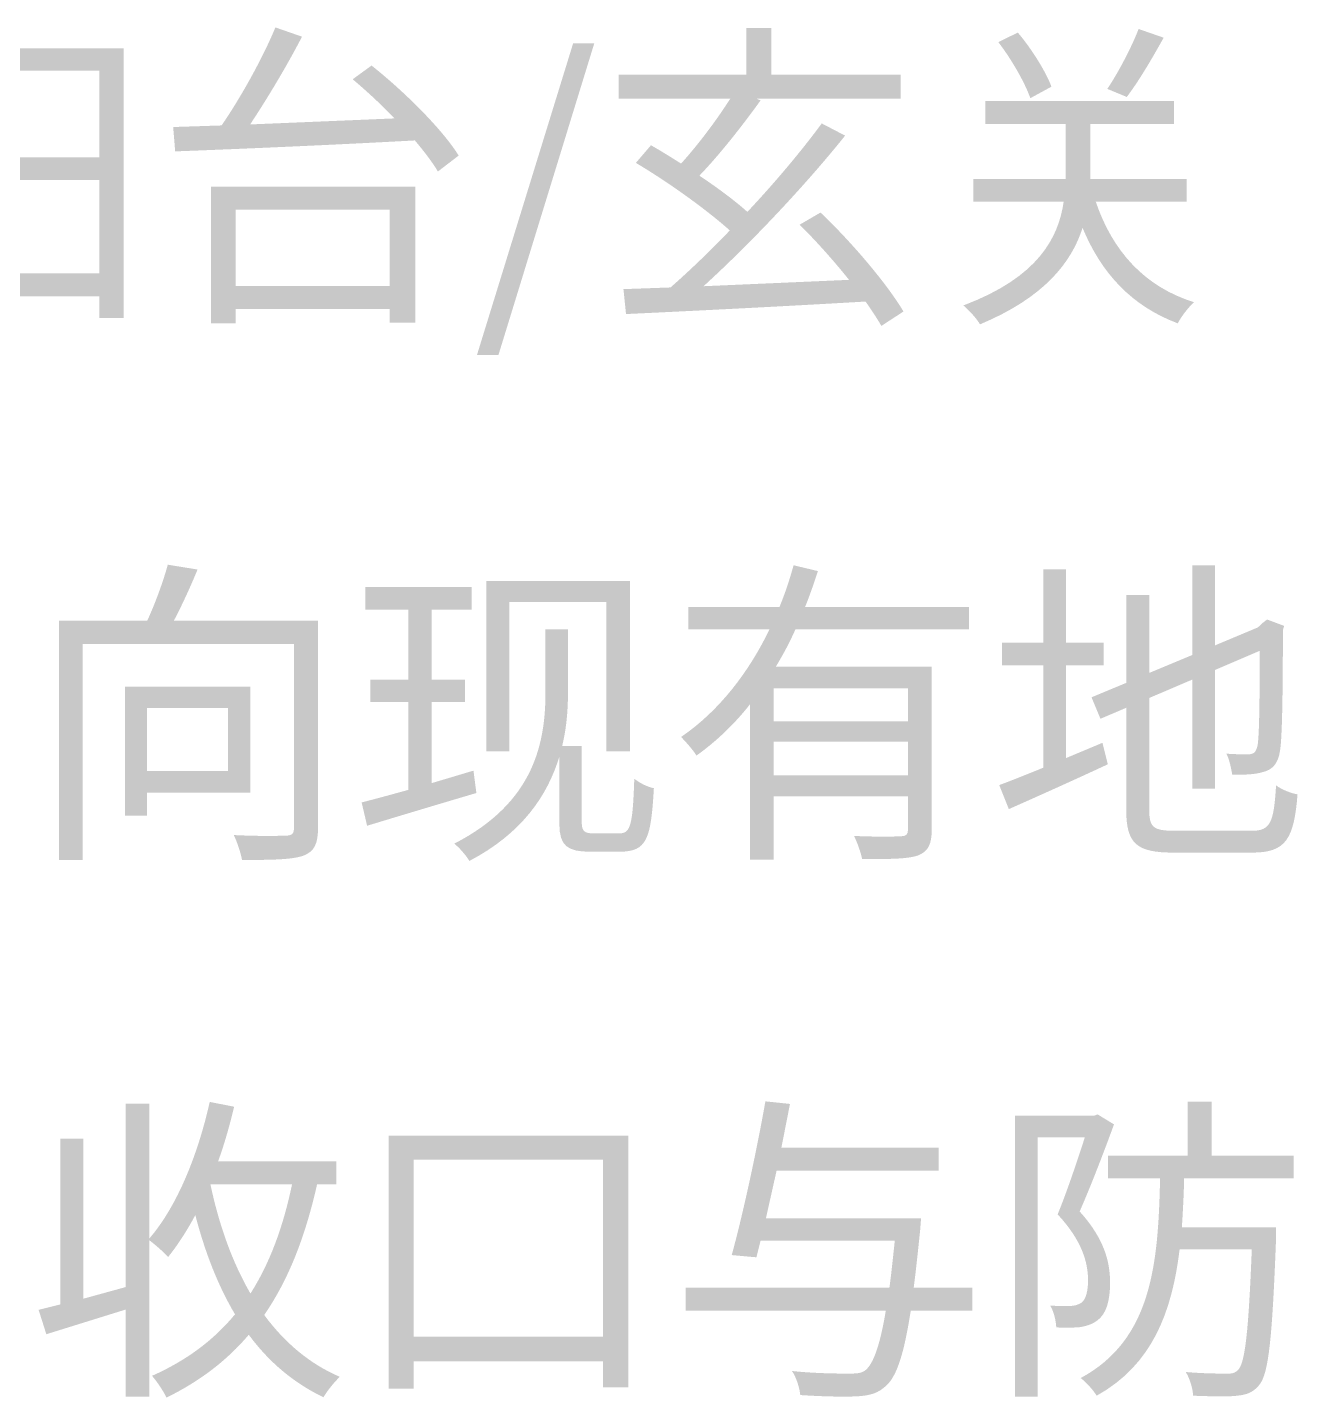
# Model space of a CAD drawing. Header units: millimetres. Extents: x -4600 to 229000, y -4300 to 19460.
# Drawn here: x 139059 to 140195, y 12971 to 14197 of the extents above; entities that cross this region are included whole.
import ezdxf

# ---------------------------------------------------------------- set-up
doc = ezdxf.new("R2010")
doc.units = ezdxf.units.MM
doc.header["$LTSCALE"] = 100
doc.layers.add('R2-LEGEND', color=7, linetype='Continuous', lineweight=18)

# ---------------------------------------------------------------- blocks, each defined once
blk = doc.blocks.new('A04_SHEET')
at = {"layer": 'R2-LEGEND'}
h = blk.add_hatch(color=256, dxfattribs=at)
edge = h.paths.add_edge_path()
edge.add_line((19189.8, 14107.7), (19191.6, 14085.9))
edge.add_spline(control_points=[(19191.6, 14085.9), (19244.6, 14087.9), (19327.4, 14091.4), (19405.9, 14095.7)], knot_values=[0, 0, 0, 0, 1, 1, 1, 1], degree=3, periodic=0)
edge.add_spline(control_points=[(19405.9, 14095.7), (19414.4, 14085.6), (19421.6, 14076.2), (19426.5, 14067.9)], knot_values=[0, 0, 0, 0, 1, 1, 1, 1], degree=3, periodic=0)
edge.add_line((19426.5, 14067.9), (19445.1, 14082.2))
edge.add_spline(control_points=[(19445.1, 14082.2), (19430.2, 14106), (19396.4, 14139.5), (19367.2, 14162.7)], knot_values=[0, 0, 0, 0, 1, 1, 1, 1], degree=3, periodic=0)
edge.add_line((19367.2, 14162.7), (19350.3, 14150.4))
edge.add_spline(control_points=[(19350.3, 14150.4), (19362.6, 14140.1), (19375.8, 14127.8), (19387.8, 14115.4)], knot_values=[0, 0, 0, 0, 1, 1, 1, 1], degree=3, periodic=0)
edge.add_line((19387.8, 14115.4), (19258.6, 14110))
edge.add_spline(control_points=[(19258.6, 14110), (19274.4, 14133.8), (19291.8, 14163), (19305, 14188.5)], knot_values=[0, 0, 0, 0, 1, 1, 1, 1], degree=3, periodic=0)
edge.add_line((19305, 14188.5), (19281.2, 14196.8))
edge.add_spline(control_points=[(19281.2, 14196.8), (19270.1, 14169.9), (19250.6, 14134.6), (19233.1, 14109.1)], knot_values=[0, 0, 0, 0, 1, 1, 1, 1], degree=3, periodic=0)
edge.add_line((19233.1, 14109.1), (19189.8, 14107.7))
h = blk.add_hatch(color=256, dxfattribs=at)
edge = h.paths.add_edge_path()
edge.add_spline(control_points=[(19603.5, 14075.6), (19631.6, 14059), (19666, 14034.4), (19687.5, 14015.2)], knot_values=[0, 0, 0, 0, 1, 1, 1, 1], degree=3, periodic=0)
edge.add_spline(control_points=[(19687.5, 14015.2), (19669.4, 13996.3), (19651.1, 13978.8), (19634.5, 13964.2)], knot_values=[0, 0, 0, 0, 1, 1, 1, 1], degree=3, periodic=0)
edge.add_line((19634.5, 13964.2), (19592.4, 13962.7))
edge.add_line((19592.4, 13962.7), (19594.7, 13940.4))
edge.add_spline(control_points=[(19594.7, 13940.4), (19649.4, 13943), (19731, 13947), (19808.9, 13951.6)], knot_values=[0, 0, 0, 0, 1, 1, 1, 1], degree=3, periodic=0)
edge.add_spline(control_points=[(19808.9, 13951.6), (19814.4, 13943.5), (19819.3, 13936.4), (19823, 13929.8)], knot_values=[0, 0, 0, 0, 1, 1, 1, 1], degree=3, periodic=0)
edge.add_line((19823, 13929.8), (19842.8, 13942.7))
edge.add_spline(control_points=[(19842.8, 13942.7), (19828.1, 13967.3), (19797.2, 14004), (19768.6, 14031.2)], knot_values=[0, 0, 0, 0, 1, 1, 1, 1], degree=3, periodic=0)
edge.add_line((19768.6, 14031.2), (19749.9, 14020.3))
edge.add_spline(control_points=[(19749.9, 14020.3), (19764.5, 14006), (19780.3, 13988.2), (19794.1, 13971)], knot_values=[0, 0, 0, 0, 1, 1, 1, 1], degree=3, periodic=0)
edge.add_line((19794.1, 13971), (19664, 13965.3))
edge.add_spline(control_points=[(19664, 13965.3), (19705.8, 14003.4), (19755.1, 14055.6), (19790.6, 14100)], knot_values=[0, 0, 0, 0, 1, 1, 1, 1], degree=3, periodic=0)
edge.add_line((19790.6, 14100), (19769.7, 14110.9))
edge.add_spline(control_points=[(19769.7, 14110.9), (19751.7, 14086.5), (19728.2, 14058.4), (19703.2, 14031.8)], knot_values=[0, 0, 0, 0, 1, 1, 1, 1], degree=3, periodic=0)
edge.add_spline(control_points=[(19703.2, 14031.8), (19692.1, 14041.8), (19676.6, 14053.3), (19660.3, 14064.2)], knot_values=[0, 0, 0, 0, 1, 1, 1, 1], degree=3, periodic=0)
edge.add_spline(control_points=[(19660.3, 14064.2), (19678, 14082.5), (19698.9, 14109.1), (19715, 14131.5)], knot_values=[0, 0, 0, 0, 1, 1, 1, 1], degree=3, periodic=0)
edge.add_line((19715, 14131.5), (19711, 14133.2))
edge.add_line((19711, 14133.2), (19840.2, 14133.2))
edge.add_line((19840.2, 14133.2), (19840.2, 14154.4))
edge.add_line((19840.2, 14154.4), (19724.7, 14154.4))
edge.add_line((19724.7, 14154.4), (19724.7, 14196.2))
edge.add_line((19724.7, 14196.2), (19702.4, 14196.2))
edge.add_line((19702.4, 14196.2), (19702.4, 14154.4))
edge.add_line((19702.4, 14154.4), (19588.1, 14154.4))
edge.add_line((19588.1, 14154.4), (19588.1, 14133.2))
edge.add_line((19588.1, 14133.2), (19688, 14133.2))
edge.add_spline(control_points=[(19688, 14133.2), (19676, 14114.3), (19659.1, 14091.7), (19643.9, 14075)], knot_values=[0, 0, 0, 0, 1, 1, 1, 1], degree=3, periodic=0)
edge.add_spline(control_points=[(19643.9, 14075), (19634.8, 14080.8), (19625.6, 14086.5), (19617, 14091.4)], knot_values=[0, 0, 0, 0, 1, 1, 1, 1], degree=3, periodic=0)
edge.add_line((19617, 14091.4), (19603.5, 14075.6))
h = blk.add_hatch(color=256, dxfattribs=at)
edge = h.paths.add_edge_path()
edge.add_spline(control_points=[(19927.6, 14183.6), (19939.3, 14168.4), (19951.3, 14147.5), (19956.2, 14133.5)], knot_values=[0, 0, 0, 0, 1, 1, 1, 1], degree=3, periodic=0)
edge.add_line((19956.2, 14133.5), (19975.1, 14143.8))
edge.add_spline(control_points=[(19975.1, 14143.8), (19970, 14157.3), (19957.4, 14177.6), (19945, 14192.2)], knot_values=[0, 0, 0, 0, 1, 1, 1, 1], degree=3, periodic=0)
edge.add_line((19945, 14192.2), (19927.6, 14183.6))
h = blk.add_hatch(color=256, dxfattribs=at)
edge = h.paths.add_edge_path()
edge.add_spline(control_points=[(20053, 14195.4), (20046.7, 14179), (20034.7, 14156.1), (20025, 14141.8)], knot_values=[0, 0, 0, 0, 1, 1, 1, 1], degree=3, periodic=0)
edge.add_line((20025, 14141.8), (20042.4, 14134.6))
edge.add_spline(control_points=[(20042.4, 14134.6), (20052.8, 14148.1), (20065.1, 14169), (20075.4, 14187.6)], knot_values=[0, 0, 0, 0, 1, 1, 1, 1], degree=3, periodic=0)
edge.add_line((20075.4, 14187.6), (20053, 14195.4))
blk.add_hatch(color=256, dxfattribs=at).paths.add_polyline_path([(19461.4, 13903.7), (19480.6, 13903.7), (19566.3, 14182.5), (19547.4, 14182.5), (19461.4, 13903.7)])
h = blk.add_hatch(color=256, dxfattribs=at)
h.paths.add_polyline_path([(19017.9, 14178.2), (19017.9, 13934.4), (19038.6, 13934.4), (19038.6, 13956.4), (19123.9, 13956.4), (19123.9, 13937), (19145.4, 13937), (19145.4, 14178.2), (19017.9, 14178.2)])
h.paths.add_polyline_path([(19038.6, 13976.8), (19038.6, 14060.4), (19123.9, 14060.4), (19123.9, 13976.8), (19038.6, 13976.8)], flags=0)
h.paths.add_polyline_path([(19038.6, 14080.5), (19038.6, 14158.1), (19123.9, 14158.1), (19123.9, 14080.5), (19038.6, 14080.5)], flags=0)
h = blk.add_hatch(color=256, dxfattribs=at)
edge = h.paths.add_edge_path()
edge.add_line((19905.2, 14061.3), (19905.2, 14040.9))
edge.add_line((19905.2, 14040.9), (19986, 14040.9))
edge.add_spline(control_points=[(19986, 14040.9), (19981.4, 14008.9), (19963.4, 13973.3), (19896.3, 13948.1)], knot_values=[0, 0, 0, 0, 1, 1, 1, 1], degree=3, periodic=0)
edge.add_spline(control_points=[(19896.3, 13948.1), (19901.5, 13943.8), (19908.4, 13936.1), (19911.2, 13931.2)], knot_values=[0, 0, 0, 0, 1, 1, 1, 1], degree=3, periodic=0)
edge.add_spline(control_points=[(19911.2, 13931.2), (19968.2, 13955), (19992.9, 13986.2), (20002.9, 14017.5)], knot_values=[0, 0, 0, 0, 1, 1, 1, 1], degree=3, periodic=0)
edge.add_spline(control_points=[(20002.9, 14017.5), (20019.8, 13976.5), (20047.3, 13947.3), (20088, 13932.1)], knot_values=[0, 0, 0, 0, 1, 1, 1, 1], degree=3, periodic=0)
edge.add_spline(control_points=[(20088, 13932.1), (20091.1, 13938.1), (20097.4, 13946.4), (20102.6, 13951)], knot_values=[0, 0, 0, 0, 1, 1, 1, 1], degree=3, periodic=0)
edge.add_spline(control_points=[(20102.6, 13951), (20058.2, 13964.7), (20029.5, 13997.1), (20014.7, 14040.9)], knot_values=[0, 0, 0, 0, 1, 1, 1, 1], degree=3, periodic=0)
edge.add_line((20014.7, 14040.9), (20096, 14040.9))
edge.add_line((20096, 14040.9), (20096, 14061.3))
edge.add_line((20096, 14061.3), (20009.8, 14061.3))
edge.add_line((20009.8, 14061.3), (20009.8, 14066.4))
edge.add_line((20009.8, 14066.4), (20009.8, 14110.3))
edge.add_line((20009.8, 14110.3), (20084.6, 14110.3))
edge.add_line((20084.6, 14110.3), (20084.6, 14130.9))
edge.add_line((20084.6, 14130.9), (19916.1, 14130.9))
edge.add_line((19916.1, 14130.9), (19916.1, 14110.3))
edge.add_line((19916.1, 14110.3), (19987.7, 14110.3))
edge.add_line((19987.7, 14110.3), (19987.7, 14066.7))
edge.add_line((19987.7, 14066.7), (19987.7, 14061.3))
edge.add_line((19987.7, 14061.3), (19905.2, 14061.3))
h = blk.add_hatch(color=256, dxfattribs=at)
h.paths.add_polyline_path([(19223.6, 14054.4), (19223.6, 13932.1), (19245.7, 13932.1), (19245.7, 13945), (19383.5, 13945), (19383.5, 13932.7), (19406.4, 13932.7), (19406.4, 14054.4), (19223.6, 14054.4)])
h.paths.add_polyline_path([(19245.7, 13965.6), (19245.7, 14033.8), (19383.5, 14033.8), (19383.5, 13965.6), (19245.7, 13965.6)], flags=0)
h = blk.add_hatch(color=256, dxfattribs=at)
edge = h.paths.add_edge_path()
edge.add_spline(control_points=[(19185, 13716.2), (19181, 13701.6), (19173.8, 13681.6), (19166.6, 13666.1)], knot_values=[0, 0, 0, 0, 1, 1, 1, 1], degree=3, periodic=0)
edge.add_line((19166.6, 13666.1), (19087.8, 13666.1))
edge.add_line((19087.8, 13666.1), (19087.8, 13452.1))
edge.add_line((19087.8, 13452.1), (19109, 13452.1))
edge.add_line((19109, 13452.1), (19109, 13645.2))
edge.add_line((19109, 13645.2), (19297.8, 13645.2))
edge.add_line((19297.8, 13645.2), (19297.8, 13480.7))
edge.add_spline(control_points=[(19297.8, 13480.7), (19297.8, 13475.6), (19296.1, 13473.9), (19290.4, 13473.9)], knot_values=[0, 0, 0, 0, 1, 1, 1, 1], degree=3, periodic=0)
edge.add_spline(control_points=[(19290.4, 13473.9), (19284.4, 13473.6), (19264.6, 13473.3), (19244, 13474.4)], knot_values=[0, 0, 0, 0, 1, 1, 1, 1], degree=3, periodic=0)
edge.add_spline(control_points=[(19244, 13474.4), (19247.1, 13468.1), (19250.3, 13458.1), (19251.4, 13452.1)], knot_values=[0, 0, 0, 0, 1, 1, 1, 1], degree=3, periodic=0)
edge.add_spline(control_points=[(19251.4, 13452.1), (19277.8, 13452.1), (19295.6, 13452.4), (19305.9, 13455.8)], knot_values=[0, 0, 0, 0, 1, 1, 1, 1], degree=3, periodic=0)
edge.add_spline(control_points=[(19305.9, 13455.8), (19315.9, 13459.5), (19319.3, 13466.4), (19319.3, 13480.7)], knot_values=[0, 0, 0, 0, 1, 1, 1, 1], degree=3, periodic=0)
edge.add_line((19319.3, 13480.7), (19319.3, 13666.1))
edge.add_line((19319.3, 13666.1), (19190.4, 13666.1))
edge.add_spline(control_points=[(19190.4, 13666.1), (19197.6, 13679.8), (19205.3, 13696.5), (19211.6, 13711.9)], knot_values=[0, 0, 0, 0, 1, 1, 1, 1], degree=3, periodic=0)
edge.add_line((19211.6, 13711.9), (19185, 13716.2))
h.paths.add_polyline_path([(19146.6, 13607.1), (19146.6, 13491.6), (19166.3, 13491.6), (19166.3, 13512.2), (19258.9, 13512.2), (19258.9, 13607.1), (19146.6, 13607.1)], flags=0)
h.paths.add_polyline_path([(19166.3, 13587.9), (19238.8, 13587.9), (19238.8, 13531.7), (19166.3, 13531.7), (19166.3, 13587.9)], flags=0)
h = blk.add_hatch(color=256, dxfattribs=at)
edge = h.paths.add_edge_path()
edge.add_spline(control_points=[(19744.5, 13715.7), (19741.1, 13703.3), (19737, 13690.7), (19731.9, 13678.4)], knot_values=[0, 0, 0, 0, 1, 1, 1, 1], degree=3, periodic=0)
edge.add_line((19731.9, 13678.4), (19650.5, 13678.4))
edge.add_line((19650.5, 13678.4), (19650.5, 13658.4))
edge.add_line((19650.5, 13658.4), (19723, 13658.4))
edge.add_spline(control_points=[(19723, 13658.4), (19704.7, 13620.5), (19678.3, 13585.6), (19643.9, 13562.1)], knot_values=[0, 0, 0, 0, 1, 1, 1, 1], degree=3, periodic=0)
edge.add_spline(control_points=[(19643.9, 13562.1), (19647.9, 13558.1), (19654.8, 13550.3), (19657.7, 13545.5)], knot_values=[0, 0, 0, 0, 1, 1, 1, 1], degree=3, periodic=0)
edge.add_spline(control_points=[(19657.7, 13545.5), (19675.7, 13558.4), (19691.8, 13573.8), (19705.5, 13591.3)], knot_values=[0, 0, 0, 0, 1, 1, 1, 1], degree=3, periodic=0)
edge.add_line((19705.5, 13591.3), (19705.5, 13452.4))
edge.add_line((19705.5, 13452.4), (19726.7, 13452.4))
edge.add_line((19726.7, 13452.4), (19726.7, 13509.1))
edge.add_line((19726.7, 13509.1), (19846.8, 13509.1))
edge.add_line((19846.8, 13509.1), (19846.8, 13479.3))
edge.add_spline(control_points=[(19846.8, 13479.3), (19846.8, 13475), (19845.3, 13473.3), (19840.5, 13473.3)], knot_values=[0, 0, 0, 0, 1, 1, 1, 1], degree=3, periodic=0)
edge.add_spline(control_points=[(19840.5, 13473.3), (19835, 13473), (19817.5, 13472.7), (19798.6, 13473.6)], knot_values=[0, 0, 0, 0, 1, 1, 1, 1], degree=3, periodic=0)
edge.add_spline(control_points=[(19798.6, 13473.6), (19801.5, 13467.6), (19804.7, 13458.7), (19805.8, 13452.9)], knot_values=[0, 0, 0, 0, 1, 1, 1, 1], degree=3, periodic=0)
edge.add_spline(control_points=[(19805.8, 13452.9), (19830.4, 13452.9), (19846.2, 13452.9), (19855.6, 13456.1)], knot_values=[0, 0, 0, 0, 1, 1, 1, 1], degree=3, periodic=0)
edge.add_spline(control_points=[(19855.6, 13456.1), (19865.1, 13459.8), (19868, 13466.4), (19868, 13479)], knot_values=[0, 0, 0, 0, 1, 1, 1, 1], degree=3, periodic=0)
edge.add_line((19868, 13479), (19868, 13625.1))
edge.add_line((19868, 13625.1), (19728.7, 13625.1))
edge.add_spline(control_points=[(19728.7, 13625.1), (19735.3, 13636), (19741.1, 13646.9), (19746.2, 13658.4)], knot_values=[0, 0, 0, 0, 1, 1, 1, 1], degree=3, periodic=0)
edge.add_line((19746.2, 13658.4), (19901.5, 13658.4))
edge.add_line((19901.5, 13658.4), (19901.5, 13678.4))
edge.add_line((19901.5, 13678.4), (19754.8, 13678.4))
edge.add_spline(control_points=[(19754.8, 13678.4), (19759.1, 13689), (19762.8, 13699.9), (19766.3, 13710.5)], knot_values=[0, 0, 0, 0, 1, 1, 1, 1], degree=3, periodic=0)
edge.add_line((19766.3, 13710.5), (19744.5, 13715.7))
h.paths.add_polyline_path([(19726.7, 13557.8), (19846.8, 13557.8), (19846.8, 13527.7), (19726.7, 13527.7), (19726.7, 13557.8)], flags=0)
h.paths.add_polyline_path([(19726.7, 13576.1), (19726.7, 13605.6), (19846.8, 13605.6), (19846.8, 13576.1), (19726.7, 13576.1)], flags=0)
h = blk.add_hatch(color=256, dxfattribs=at)
edge = h.paths.add_edge_path()
edge.add_line((20041.9, 13689), (20041.9, 13610.5))
edge.add_line((20041.9, 13610.5), (20010.9, 13597.6))
edge.add_line((20010.9, 13597.6), (20018.9, 13578.4))
edge.add_line((20018.9, 13578.4), (20041.9, 13588.2))
edge.add_line((20041.9, 13588.2), (20041.9, 13497.6))
edge.add_spline(control_points=[(20041.9, 13497.6), (20041.9, 13466.4), (20051.3, 13458.7), (20084.3, 13458.7), (20091.7, 13458.7), (20147, 13458.7), (20155, 13458.7), (20184.8, 13458.7), (20192, 13471.3), (20195.1, 13510.8)], knot_values=[0, 0, 0, 0, 1, 1, 1, 2, 2, 2, 3, 3, 3, 3], degree=3, periodic=0)
edge.add_spline(control_points=[(20195.1, 13510.8), (20189.4, 13511.7), (20180.8, 13515.1), (20175.9, 13518.8)], knot_values=[0, 0, 0, 0, 1, 1, 1, 1], degree=3, periodic=0)
edge.add_spline(control_points=[(20175.9, 13518.8), (20173.9, 13485.9), (20171.1, 13478.2), (20154.2, 13478.2), (20142.7, 13478.2), (20094.6, 13478.2), (20085.1, 13478.2), (20065.9, 13478.2), (20062.5, 13481.3), (20062.5, 13497.1)], knot_values=[0, 0, 0, 0, 1, 1, 1, 2, 2, 2, 3, 3, 3, 3], degree=3, periodic=0)
edge.add_line((20062.5, 13497.1), (20062.5, 13597))
edge.add_line((20062.5, 13597), (20100.9, 13613.4))
edge.add_line((20100.9, 13613.4), (20100.9, 13516))
edge.add_line((20100.9, 13516), (20121.2, 13516))
edge.add_line((20121.2, 13516), (20121.2, 13622))
edge.add_line((20121.2, 13622), (20161.3, 13639.2))
edge.add_spline(control_points=[(20161.3, 13639.2), (20161.3, 13593), (20160.8, 13561.2), (20159.3, 13554.4), (20157.9, 13547.8), (20155.3, 13546.6), (20150.7, 13546.6), (20147.9, 13546.6), (20138.4, 13546.6), (20131.5, 13547.2)], knot_values=[0, 0, 0, 0, 1, 1, 1, 2, 2, 2, 3, 3, 3, 3], degree=3, periodic=0)
edge.add_spline(control_points=[(20131.5, 13547.2), (20134.1, 13542.3), (20135.8, 13534), (20136.7, 13528.3)], knot_values=[0, 0, 0, 0, 1, 1, 1, 1], degree=3, periodic=0)
edge.add_spline(control_points=[(20136.7, 13528.3), (20144.7, 13528.3), (20156.2, 13528.3), (20163.6, 13530.6)], knot_values=[0, 0, 0, 0, 1, 1, 1, 1], degree=3, periodic=0)
edge.add_spline(control_points=[(20163.6, 13530.6), (20172.2, 13532.6), (20177.7, 13537.7), (20179.4, 13549.5)], knot_values=[0, 0, 0, 0, 1, 1, 1, 1], degree=3, periodic=0)
edge.add_spline(control_points=[(20179.4, 13549.5), (20181.4, 13560.7), (20182, 13603.6), (20182, 13657.5)], knot_values=[0, 0, 0, 0, 1, 1, 1, 1], degree=3, periodic=0)
edge.add_line((20182, 13657.5), (20183.1, 13661.5))
edge.add_line((20183.1, 13661.5), (20167.9, 13667.2))
edge.add_line((20167.9, 13667.2), (20163.9, 13664.1))
edge.add_line((20163.9, 13664.1), (20159.6, 13660.1))
edge.add_line((20159.6, 13660.1), (20121.2, 13644))
edge.add_line((20121.2, 13644), (20121.2, 13715.7))
edge.add_line((20121.2, 13715.7), (20100.9, 13715.7))
edge.add_line((20100.9, 13715.7), (20100.9, 13635.4))
edge.add_line((20100.9, 13635.4), (20062.5, 13619.4))
edge.add_line((20062.5, 13619.4), (20062.5, 13689))
edge.add_line((20062.5, 13689), (20041.9, 13689))
h = blk.add_hatch(color=256, dxfattribs=at)
edge = h.paths.add_edge_path()
edge.add_line((19928.4, 13519.1), (19937, 13497.6))
edge.add_spline(control_points=[(19937, 13497.6), (19962.2, 13508.8), (19994.9, 13523.4), (20025.5, 13537.7)], knot_values=[0, 0, 0, 0, 1, 1, 1, 1], degree=3, periodic=0)
edge.add_line((20025.5, 13537.7), (20020.7, 13556.9))
edge.add_line((20020.7, 13556.9), (19988, 13543.2))
edge.add_line((19988, 13543.2), (19988, 13626.3))
edge.add_line((19988, 13626.3), (20021.8, 13626.3))
edge.add_line((20021.8, 13626.3), (20021.8, 13646.6))
edge.add_line((20021.8, 13646.6), (19988, 13646.6))
edge.add_line((19988, 13646.6), (19988, 13712.2))
edge.add_line((19988, 13712.2), (19967.7, 13712.2))
edge.add_line((19967.7, 13712.2), (19967.7, 13646.6))
edge.add_line((19967.7, 13646.6), (19931, 13646.6))
edge.add_line((19931, 13646.6), (19931, 13626.3))
edge.add_line((19931, 13626.3), (19967.7, 13626.3))
edge.add_line((19967.7, 13626.3), (19967.7, 13534.6))
edge.add_spline(control_points=[(19967.7, 13534.6), (19952.8, 13528.6), (19939.3, 13523.1), (19928.4, 13519.1)], knot_values=[0, 0, 0, 0, 1, 1, 1, 1], degree=3, periodic=0)
h = blk.add_hatch(color=256, dxfattribs=at)
edge = h.paths.add_edge_path()
edge.add_line((19358.3, 13503.6), (19363.2, 13482.7))
edge.add_spline(control_points=[(19363.2, 13482.7), (19390.4, 13491), (19426.8, 13501.9), (19460.9, 13512)], knot_values=[0, 0, 0, 0, 1, 1, 1, 1], degree=3, periodic=0)
edge.add_line((19460.9, 13512), (19458.3, 13532))
edge.add_line((19458.3, 13532), (19420.8, 13520.8))
edge.add_line((19420.8, 13520.8), (19420.8, 13593.3))
edge.add_line((19420.8, 13593.3), (19450.8, 13593.3))
edge.add_line((19450.8, 13593.3), (19450.8, 13613.4))
edge.add_line((19450.8, 13613.4), (19420.8, 13613.4))
edge.add_line((19420.8, 13613.4), (19420.8, 13676.1))
edge.add_line((19420.8, 13676.1), (19456.6, 13676.1))
edge.add_line((19456.6, 13676.1), (19456.6, 13696.2))
edge.add_line((19456.6, 13696.2), (19361.7, 13696.2))
edge.add_line((19361.7, 13696.2), (19361.7, 13676.1))
edge.add_line((19361.7, 13676.1), (19400.1, 13676.1))
edge.add_line((19400.1, 13676.1), (19400.1, 13613.4))
edge.add_line((19400.1, 13613.4), (19366, 13613.4))
edge.add_line((19366, 13613.4), (19366, 13593.3))
edge.add_line((19366, 13593.3), (19400.1, 13593.3))
edge.add_line((19400.1, 13593.3), (19400.1, 13514.8))
edge.add_spline(control_points=[(19400.1, 13514.8), (19384.4, 13510.5), (19370, 13506.5), (19358.3, 13503.6)], knot_values=[0, 0, 0, 0, 1, 1, 1, 1], degree=3, periodic=0)
h = blk.add_hatch(color=256, dxfattribs=at)
edge = h.paths.add_edge_path()
edge.add_line((19522.7, 13658.4), (19522.7, 13603.1))
edge.add_spline(control_points=[(19522.7, 13603.1), (19522.7, 13558.1), (19513.6, 13503.9), (19441.1, 13466.7)], knot_values=[0, 0, 0, 0, 1, 1, 1, 1], degree=3, periodic=0)
edge.add_spline(control_points=[(19441.1, 13466.7), (19445.4, 13463.5), (19452.3, 13455.5), (19454.6, 13451.2)], knot_values=[0, 0, 0, 0, 1, 1, 1, 1], degree=3, periodic=0)
edge.add_spline(control_points=[(19454.6, 13451.2), (19502.1, 13476.1), (19524.7, 13510.2), (19535.1, 13544.6)], knot_values=[0, 0, 0, 0, 1, 1, 1, 1], degree=3, periodic=0)
edge.add_line((19535.1, 13544.6), (19535.1, 13484.2))
edge.add_spline(control_points=[(19535.1, 13484.2), (19535.1, 13464.7), (19542.5, 13459.5), (19562.6, 13459.5)], knot_values=[0, 0, 0, 0, 1, 1, 1, 1], degree=3, periodic=0)
edge.add_line((19562.6, 13459.5), (19588.9, 13459.5))
edge.add_spline(control_points=[(19588.9, 13459.5), (19613.6, 13459.5), (19617, 13471), (19619.6, 13516.3)], knot_values=[0, 0, 0, 0, 1, 1, 1, 1], degree=3, periodic=0)
edge.add_spline(control_points=[(19619.6, 13516.3), (19614.1, 13517.4), (19607.3, 13520.6), (19602.1, 13524.8)], knot_values=[0, 0, 0, 0, 1, 1, 1, 1], degree=3, periodic=0)
edge.add_spline(control_points=[(19602.1, 13524.8), (19600.7, 13483.9), (19598.9, 13475.9), (19588.9, 13475.9)], knot_values=[0, 0, 0, 0, 1, 1, 1, 1], degree=3, periodic=0)
edge.add_line((19588.9, 13475.9), (19565.4, 13475.9))
edge.add_spline(control_points=[(19565.4, 13475.9), (19557.4, 13475.9), (19555.1, 13477.9), (19555.1, 13486.2)], knot_values=[0, 0, 0, 0, 1, 1, 1, 1], degree=3, periodic=0)
edge.add_line((19555.1, 13486.2), (19555.1, 13554.1))
edge.add_line((19555.1, 13554.1), (19537.6, 13554.1))
edge.add_spline(control_points=[(19537.6, 13554.1), (19541.7, 13570.7), (19542.8, 13587.3), (19542.8, 13602.5)], knot_values=[0, 0, 0, 0, 1, 1, 1, 1], degree=3, periodic=0)
edge.add_line((19542.8, 13602.5), (19542.8, 13658.4))
edge.add_line((19542.8, 13658.4), (19522.7, 13658.4))
h.paths.add_polyline_path([(19469.7, 13701.6), (19469.7, 13549.2), (19490.4, 13549.2), (19490.4, 13682.7), (19577.2, 13682.7), (19577.2, 13549.2), (19598.4, 13549.2), (19598.4, 13701.6), (19469.7, 13701.6)], flags=0)
h = blk.add_hatch(color=256, dxfattribs=at)
edge = h.paths.add_edge_path()
edge.add_spline(control_points=[(19222.5, 13235.7), (19211.9, 13188.4), (19193.6, 13142.8), (19168.6, 13113.6)], knot_values=[0, 0, 0, 0, 1, 1, 1, 1], degree=3, periodic=0)
edge.add_line((19168.6, 13113.6), (19168.6, 13234.2))
edge.add_line((19168.6, 13234.2), (19147.4, 13234.2))
edge.add_line((19147.4, 13234.2), (19147.4, 13070.1))
edge.add_line((19147.4, 13070.1), (19109.6, 13059.7))
edge.add_line((19109.6, 13059.7), (19109.6, 13202.7))
edge.add_line((19109.6, 13202.7), (19089, 13202.7))
edge.add_line((19089, 13202.7), (19089, 13054.6))
edge.add_line((19089, 13054.6), (19069.5, 13049.7))
edge.add_line((19069.5, 13049.7), (19076.4, 13027.9))
edge.add_line((19076.4, 13027.9), (19147.4, 13050))
edge.add_line((19147.4, 13050), (19147.4, 12972.1))
edge.add_line((19147.4, 12972.1), (19168.6, 12972.1))
edge.add_line((19168.6, 12972.1), (19168.6, 13111.9))
edge.add_spline(control_points=[(19168.6, 13111.9), (19173.8, 13107.9), (19182.1, 13100.7), (19185.3, 13097)], knot_values=[0, 0, 0, 0, 1, 1, 1, 1], degree=3, periodic=0)
edge.add_spline(control_points=[(19185.3, 13097), (19193.8, 13107.6), (19202.2, 13120.5), (19209.6, 13134.5)], knot_values=[0, 0, 0, 0, 1, 1, 1, 1], degree=3, periodic=0)
edge.add_spline(control_points=[(19209.6, 13134.5), (19218.2, 13101.3), (19229.9, 13071.2), (19245.1, 13045.7)], knot_values=[0, 0, 0, 0, 1, 1, 1, 1], degree=3, periodic=0)
edge.add_spline(control_points=[(19245.1, 13045.7), (19225.9, 13022.5), (19201.9, 13004.5), (19170.9, 12990.7)], knot_values=[0, 0, 0, 0, 1, 1, 1, 1], degree=3, periodic=0)
edge.add_spline(control_points=[(19170.9, 12990.7), (19175.2, 12985.8), (19181.5, 12976.4), (19183.8, 12971.2)], knot_values=[0, 0, 0, 0, 1, 1, 1, 1], degree=3, periodic=0)
edge.add_spline(control_points=[(19183.8, 12971.2), (19213.6, 12985.8), (19238, 13004.5), (19257.4, 13027.4)], knot_values=[0, 0, 0, 0, 1, 1, 1, 1], degree=3, periodic=0)
edge.add_spline(control_points=[(19257.4, 13027.4), (19275.2, 13003.3), (19297.3, 12984.4), (19324.2, 12971.5)], knot_values=[0, 0, 0, 0, 1, 1, 1, 1], degree=3, periodic=0)
edge.add_spline(control_points=[(19324.2, 12971.5), (19327.4, 12977.2), (19334.2, 12985.5), (19338.8, 12989.8)], knot_values=[0, 0, 0, 0, 1, 1, 1, 1], degree=3, periodic=0)
edge.add_spline(control_points=[(19338.8, 12989.8), (19311.3, 13001.6), (19289.2, 13020.8), (19271.2, 13045.1)], knot_values=[0, 0, 0, 0, 1, 1, 1, 1], degree=3, periodic=0)
edge.add_spline(control_points=[(19271.2, 13045.1), (19293, 13076.7), (19307.9, 13115), (19318.5, 13162)], knot_values=[0, 0, 0, 0, 1, 1, 1, 1], degree=3, periodic=0)
edge.add_line((19318.5, 13162), (19335.7, 13162))
edge.add_line((19335.7, 13162), (19335.7, 13182.4))
edge.add_line((19335.7, 13182.4), (19229.9, 13182.4))
edge.add_spline(control_points=[(19229.9, 13182.4), (19235.7, 13198.1), (19240.3, 13214.7), (19244.3, 13231.4)], knot_values=[0, 0, 0, 0, 1, 1, 1, 1], degree=3, periodic=0)
edge.add_line((19244.3, 13231.4), (19222.5, 13235.7))
edge = h.paths.add_edge_path(flags=0)
edge.add_spline(control_points=[(19296.1, 13162), (19288.1, 13123.6), (19276.1, 13091.3), (19258.9, 13064.3)], knot_values=[0, 0, 0, 0, 1, 1, 1, 1], degree=3, periodic=0)
edge.add_spline(control_points=[(19258.9, 13064.3), (19242.6, 13092.4), (19230.8, 13125.6), (19223.1, 13162)], knot_values=[0, 0, 0, 0, 1, 1, 1, 1], degree=3, periodic=0)
edge.add_line((19223.1, 13162), (19296.1, 13162))
h = blk.add_hatch(color=256, dxfattribs=at)
edge = h.paths.add_edge_path()
edge.add_spline(control_points=[(19719.3, 13236.2), (19711.8, 13193.3), (19698.9, 13133.7), (19689.2, 13098.7)], knot_values=[0, 0, 0, 0, 1, 1, 1, 1], degree=3, periodic=0)
edge.add_line((19689.2, 13098.7), (19711.3, 13096.7))
edge.add_line((19711.3, 13096.7), (19715, 13111.6))
edge.add_line((19715, 13111.6), (19835, 13111.6))
edge.add_spline(control_points=[(19835, 13111.6), (19833.3, 13095.6), (19831.9, 13081.8), (19830.2, 13069.5)], knot_values=[0, 0, 0, 0, 1, 1, 1, 1], degree=3, periodic=0)
edge.add_line((19830.2, 13069.5), (19647.9, 13069.5))
edge.add_line((19647.9, 13069.5), (19647.9, 13049.1))
edge.add_line((19647.9, 13049.1), (19827, 13049.1))
edge.add_spline(control_points=[(19827, 13049.1), (19821.8, 13018.2), (19816.1, 13002.2), (19809.2, 12996.1)], knot_values=[0, 0, 0, 0, 1, 1, 1, 1], degree=3, periodic=0)
edge.add_spline(control_points=[(19809.2, 12996.1), (19805.5, 12993), (19801.5, 12992.7), (19794.3, 12992.7), (19786.3, 12992.7), (19764.8, 12992.7), (19743.1, 12995)], knot_values=[0, 0, 0, 0, 1, 1, 1, 2, 2, 2, 2], degree=3, periodic=0)
edge.add_spline(control_points=[(19743.1, 12995), (19747.1, 12989), (19749.9, 12979.8), (19750.5, 12973.5)], knot_values=[0, 0, 0, 0, 1, 1, 1, 1], degree=3, periodic=0)
edge.add_spline(control_points=[(19750.5, 12973.5), (19771.1, 12972.1), (19791.8, 12971.8), (19802.1, 12972.4)], knot_values=[0, 0, 0, 0, 1, 1, 1, 1], degree=3, periodic=0)
edge.add_spline(control_points=[(19802.1, 12972.4), (19813.5, 12973.2), (19820.4, 12975.2), (19827.9, 12982.4), (19837, 12991.3), (19843.3, 13010.5), (19849.3, 13049.1)], knot_values=[0, 0, 0, 0, 1, 1, 1, 2, 2, 2, 2], degree=3, periodic=0)
edge.add_line((19849.3, 13049.1), (19904.4, 13049.1))
edge.add_line((19904.4, 13049.1), (19904.4, 13069.5))
edge.add_line((19904.4, 13069.5), (19851.9, 13069.5))
edge.add_spline(control_points=[(19851.9, 13069.5), (19853.9, 13084.4), (19855.6, 13101.3), (19857.7, 13121.1), (19857.9, 13124.2), (19858.5, 13131.7), (19858.5, 13131.7)], knot_values=[0, 0, 0, 0, 1, 1, 1, 2, 2, 2, 2], degree=3, periodic=0)
edge.add_line((19858.5, 13131.7), (19719.8, 13131.7))
edge.add_line((19719.8, 13131.7), (19729.3, 13174.1))
edge.add_line((19729.3, 13174.1), (19874.3, 13174.1))
edge.add_line((19874.3, 13174.1), (19874.3, 13194.7))
edge.add_line((19874.3, 13194.7), (19733.6, 13194.7))
edge.add_line((19733.6, 13194.7), (19741.3, 13233.9))
edge.add_line((19741.3, 13233.9), (19719.3, 13236.2))
h = blk.add_hatch(color=256, dxfattribs=at)
edge = h.paths.add_edge_path()
edge.add_line((19942.5, 13223.3), (19942.5, 12972.1))
edge.add_line((19942.5, 12972.1), (19962.8, 12972.1))
edge.add_line((19962.8, 12972.1), (19962.8, 13203.9))
edge.add_line((19962.8, 13203.9), (20004.9, 13203.9))
edge.add_spline(control_points=[(20004.9, 13203.9), (19998.3, 13183.5), (19989.4, 13156.6), (19980.6, 13135.1)], knot_values=[0, 0, 0, 0, 1, 1, 1, 1], degree=3, periodic=0)
edge.add_spline(control_points=[(19980.6, 13135.1), (20002.3, 13111.9), (20007.8, 13092.1), (20007.8, 13076.1), (20007.8, 13067.2), (20006.1, 13059.2), (20001.8, 13056)], knot_values=[0, 0, 0, 0, 1, 1, 1, 2, 2, 2, 2], degree=3, periodic=0)
edge.add_spline(control_points=[(20001.8, 13056), (19998.9, 13054.3), (19995.7, 13053.2), (19992, 13053.2), (19986.9, 13053.2), (19980.8, 13053.2), (19974, 13053.4)], knot_values=[0, 0, 0, 0, 1, 1, 1, 2, 2, 2, 2], degree=3, periodic=0)
edge.add_spline(control_points=[(19974, 13053.4), (19977.4, 13048), (19979.1, 13039.7), (19979.4, 13034)], knot_values=[0, 0, 0, 0, 1, 1, 1, 1], degree=3, periodic=0)
edge.add_spline(control_points=[(19979.4, 13034), (19986.3, 13033.7), (19994, 13033.7), (20000.3, 13034.2)], knot_values=[0, 0, 0, 0, 1, 1, 1, 1], degree=3, periodic=0)
edge.add_spline(control_points=[(20000.3, 13034.2), (20006.1, 13035.1), (20011.5, 13036.8), (20015.8, 13040)], knot_values=[0, 0, 0, 0, 1, 1, 1, 1], degree=3, periodic=0)
edge.add_spline(control_points=[(20015.8, 13040), (20024.1, 13045.7), (20027.5, 13058), (20027.5, 13073.8), (20027.5, 13092.1), (20022.7, 13113), (20000.3, 13137.7)], knot_values=[0, 0, 0, 0, 1, 1, 1, 2, 2, 2, 2], degree=3, periodic=0)
edge.add_spline(control_points=[(20000.3, 13137.7), (20010.6, 13161.2), (20022.1, 13191.2), (20031, 13215.6)], knot_values=[0, 0, 0, 0, 1, 1, 1, 1], degree=3, periodic=0)
edge.add_line((20031, 13215.6), (20016.4, 13224.5))
edge.add_line((20016.4, 13224.5), (20012.9, 13223.3))
edge.add_line((20012.9, 13223.3), (19942.5, 13223.3))
h = blk.add_hatch(color=256, dxfattribs=at)
edge = h.paths.add_edge_path()
edge.add_line((20096.9, 13235.9), (20096.9, 13187.5))
edge.add_line((20096.9, 13187.5), (20025.5, 13187.5))
edge.add_line((20025.5, 13187.5), (20025.5, 13167.2))
edge.add_line((20025.5, 13167.2), (20072.2, 13167.2))
edge.add_spline(control_points=[(20072.2, 13167.2), (20070.5, 13090.4), (20064.8, 13023.1), (20001.2, 12988.7)], knot_values=[0, 0, 0, 0, 1, 1, 1, 1], degree=3, periodic=0)
edge.add_spline(control_points=[(20001.2, 12988.7), (20006.1, 12985), (20012.6, 12977.8), (20015.5, 12972.9)], knot_values=[0, 0, 0, 0, 1, 1, 1, 1], degree=3, periodic=0)
edge.add_spline(control_points=[(20015.5, 12972.9), (20065.4, 13000.7), (20082.8, 13047.7), (20089.7, 13103.9)], knot_values=[0, 0, 0, 0, 1, 1, 1, 1], degree=3, periodic=0)
edge.add_line((20089.7, 13103.9), (20154.2, 13103.9))
edge.add_spline(control_points=[(20154.2, 13103.9), (20151.3, 13030.2), (20148.2, 13002.7), (20142.1, 12996.1)], knot_values=[0, 0, 0, 0, 1, 1, 1, 1], degree=3, periodic=0)
edge.add_spline(control_points=[(20142.1, 12996.1), (20139.3, 12993.3), (20136.7, 12992.4), (20131.5, 12992.7)], knot_values=[0, 0, 0, 0, 1, 1, 1, 1], degree=3, periodic=0)
edge.add_spline(control_points=[(20131.5, 12992.7), (20125.8, 12992.7), (20110.9, 12992.7), (20095.2, 12994.1)], knot_values=[0, 0, 0, 0, 1, 1, 1, 1], degree=3, periodic=0)
edge.add_spline(control_points=[(20095.2, 12994.1), (20098.9, 12988.1), (20101.5, 12979.2), (20101.7, 12972.9)], knot_values=[0, 0, 0, 0, 1, 1, 1, 1], degree=3, periodic=0)
edge.add_spline(control_points=[(20101.7, 12972.9), (20116.9, 12972.4), (20132.7, 12971.8), (20141, 12972.9)], knot_values=[0, 0, 0, 0, 1, 1, 1, 1], degree=3, periodic=0)
edge.add_spline(control_points=[(20141, 12972.9), (20149.9, 12973.8), (20155.3, 12975.8), (20160.8, 12982.4), (20169.4, 12992.7), (20172.5, 13024.8), (20175.9, 13113.6)], knot_values=[0, 0, 0, 0, 1, 1, 1, 2, 2, 2, 2], degree=3, periodic=0)
edge.add_spline(control_points=[(20175.9, 13113.6), (20175.9, 13116.8), (20175.9, 13123.6), (20175.9, 13123.6)], knot_values=[0, 0, 0, 0, 1, 1, 1, 1], degree=3, periodic=0)
edge.add_line((20175.9, 13123.6), (20091.7, 13123.6))
edge.add_spline(control_points=[(20091.7, 13123.6), (20092.6, 13137.7), (20093.4, 13152.3), (20093.7, 13167.2)], knot_values=[0, 0, 0, 0, 1, 1, 1, 1], degree=3, periodic=0)
edge.add_line((20093.7, 13167.2), (20191.7, 13167.2))
edge.add_line((20191.7, 13167.2), (20191.7, 13187.5))
edge.add_line((20191.7, 13187.5), (20118.4, 13187.5))
edge.add_line((20118.4, 13187.5), (20118.4, 13235.9))
edge.add_line((20118.4, 13235.9), (20096.9, 13235.9))
h = blk.add_hatch(color=256, dxfattribs=at)
h.paths.add_polyline_path([(19382.4, 13205.6), (19382.4, 12979.2), (19404.7, 12979.2), (19404.7, 13003.6), (19574, 13003.6), (19574, 12980.4), (19596.9, 12980.4), (19596.9, 13205.6), (19382.4, 13205.6)])
h.paths.add_polyline_path([(19404.7, 13025.7), (19404.7, 13184.1), (19574, 13184.1), (19574, 13025.7), (19404.7, 13025.7)], flags=0)

msp = doc.modelspace()

# ---------------------------------------------------------------- block references
msp.add_blockref('A04_SHEET', (120000, 0))

doc.saveas('drawing.dxf')
